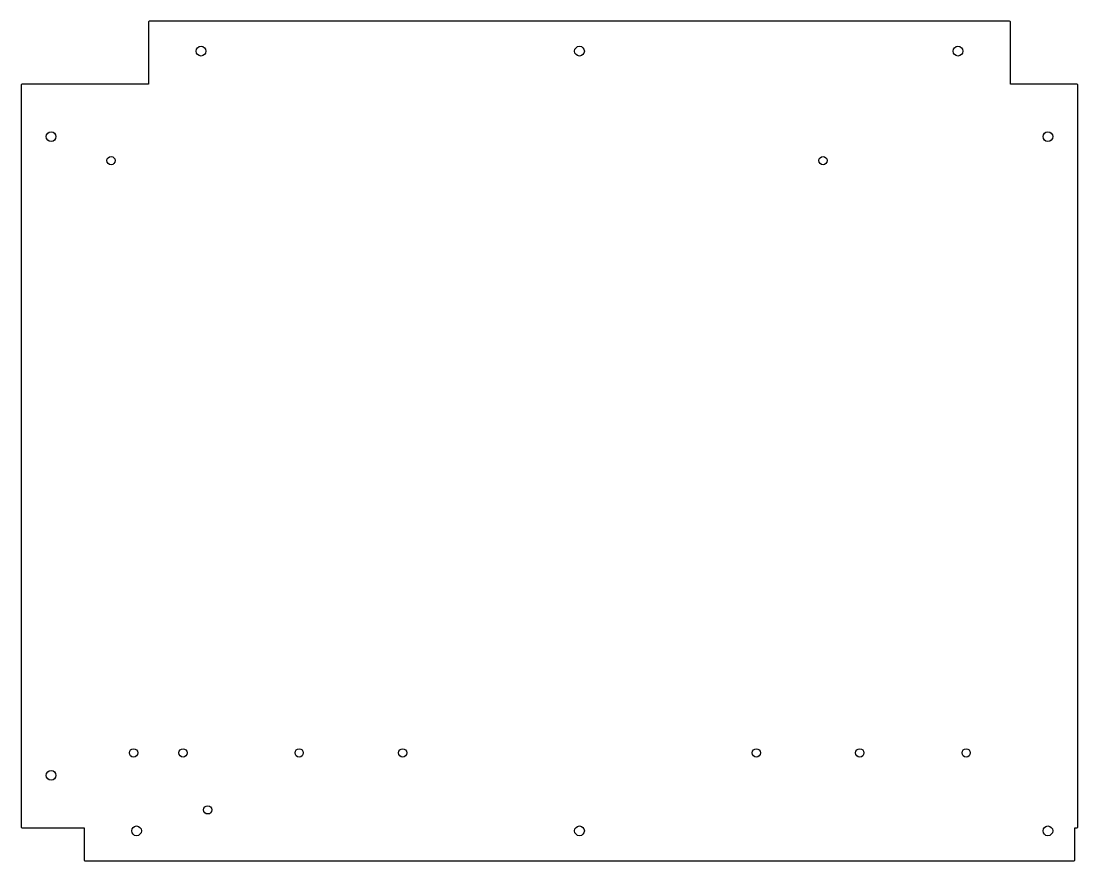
# Model space of a CAD drawing. Extents: x 0 to 705, y 0 to 560.
import ezdxf

# ---------------------------------------------------------------- set-up
doc = ezdxf.new("R2010")
doc.units = 0
doc.header["$MEASUREMENT"] = 0
doc.layers.get('0').update_dxf_attribs({"linetype": 'CONTINUOUS'})

msp = doc.modelspace()

# ---------------------------------------------------------------- linework, layer by layer
for p, q in [((85, 559.5), (85, 518)), ((659.5, 560), (85.5, 560)), ((660, 518), (660, 559.5)), ((0, 517.5), (0, 22.5)), ((85, 518), (0.5, 518)), ((704.5, 518), (660, 518)), ((705, 22.5), (705, 517.5)), ((0.5, 22), (42, 22)), ((42, 22), (42, 0.5)), ((703, 0.5), (703, 22)), ((703, 22), (704.5, 22)), ((42.5, 0), (702.5, 0))]:
    msp.add_line(p, q)
for centre, radius in [((120, 540), 3.25), ((372.5, 540), 3.25), ((625, 540), 3.25), ((20, 483), 3.25), ((685, 483), 3.25), ((60, 467), 2.75), ((535, 467), 2.75), ((75, 72), 2.75), ((108, 72), 2.75), ((185.5, 72), 2.75), ((254.5, 72), 2.75), ((490.5, 72), 2.75), ((559.5, 72), 2.75), ((630.5, 72), 2.75), ((20, 57), 3.25), ((124.5, 34), 2.75), ((77, 20), 3.25), ((372.5, 20), 3.25), ((685, 20), 3.25)]:
    msp.add_circle(centre, radius)
for centre, start, end in [((85.5, 559.5), 90, 180), ((659.5, 559.5), 0, 90), ((0.5, 517.5), 90, 180), ((704.5, 517.5), 0, 90), ((0.5, 22.5), 180, 270), ((704.5, 22.5), 270, 0), ((42.5, 0.5), 180, 270), ((702.5, 0.5), 270, 0)]:
    msp.add_arc(centre, 0.5, start, end)

doc.saveas('drawing.dxf')
